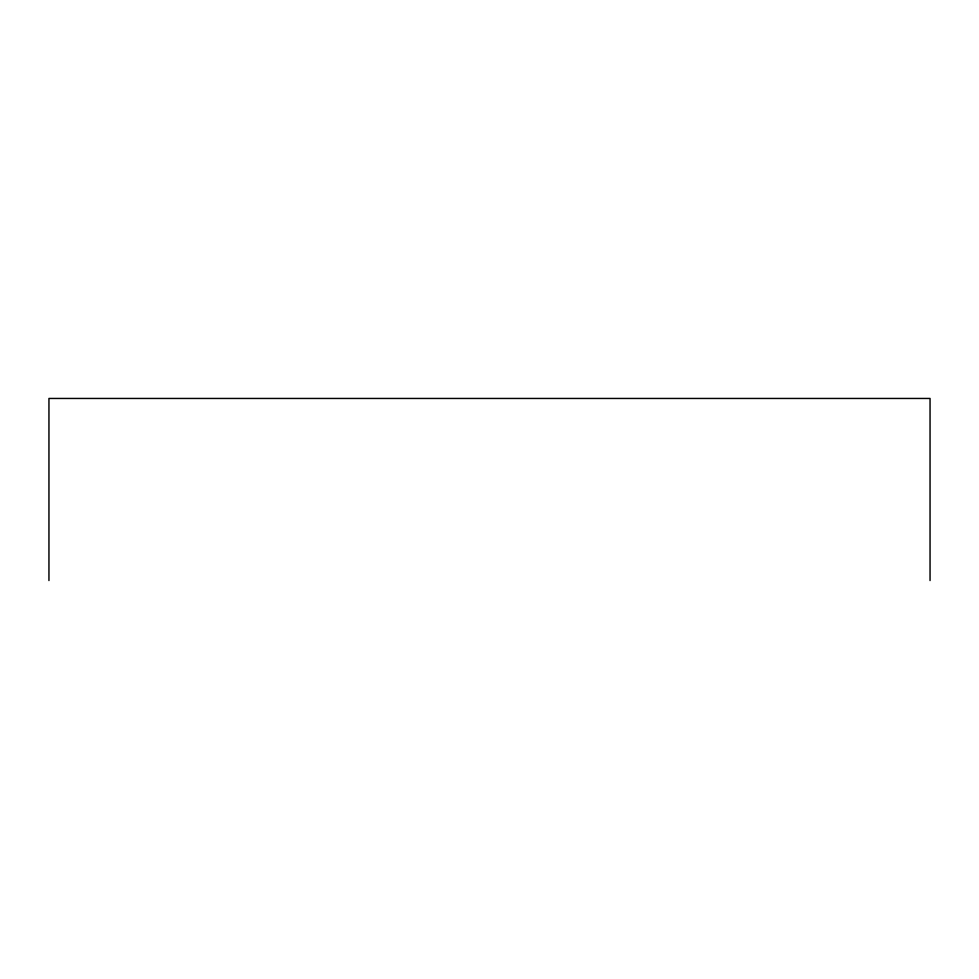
<?xml version="1.0" encoding="UTF-8"?>
<svg xmlns="http://www.w3.org/2000/svg" width="979" height="979" viewBox="0 0 979 979"><rect width="100%" height="100%" fill="white"/><g stroke="black" fill="none" stroke-linecap="round" stroke-linejoin="round"><path stroke-width="1.47" d="M930.05 580.547L930.05 398.453L48.95 398.453L48.95 580.547"/></g></svg>
